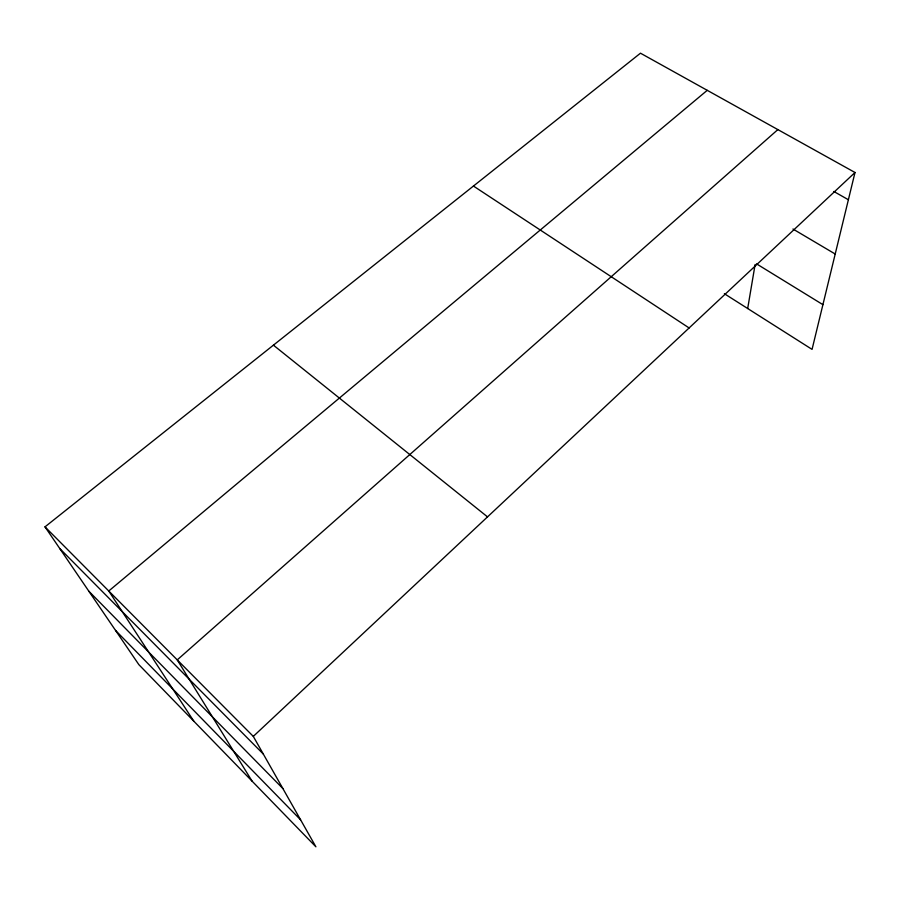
<?xml version="1.0" encoding="UTF-8"?>
<svg xmlns="http://www.w3.org/2000/svg" width="900" height="900" viewBox="0 0 900 900"><rect width="100%" height="100%" fill="white"/><g stroke="black" fill="none" stroke-linecap="round" stroke-linejoin="round"><path stroke-width="1.35" d="M747.686 308.52L755.111 264.51M45 526.86L253.294 736.391L315.9 846.81L138.847 664.627L45 526.86L640.474 53.19L855 172.496L812.059 349.38L724.376 293.726M253.294 736.391L855 172.496M777.859 129.6L177.244 659.891L252.09 781.144M707.242 90.326L108.765 590.996L193.815 721.181M833.839 191.486L848.385 199.744M792.956 229.016L835.211 254.025M756.529 263.858L822.915 304.661M473.445 186.053L689.119 327.96M273.42 345.173L487.519 516.881M59.76 548.528L263.306 754.054M88.83 591.199L282.847 788.512M115.56 630.428L300.6 819.821"/></g></svg>
